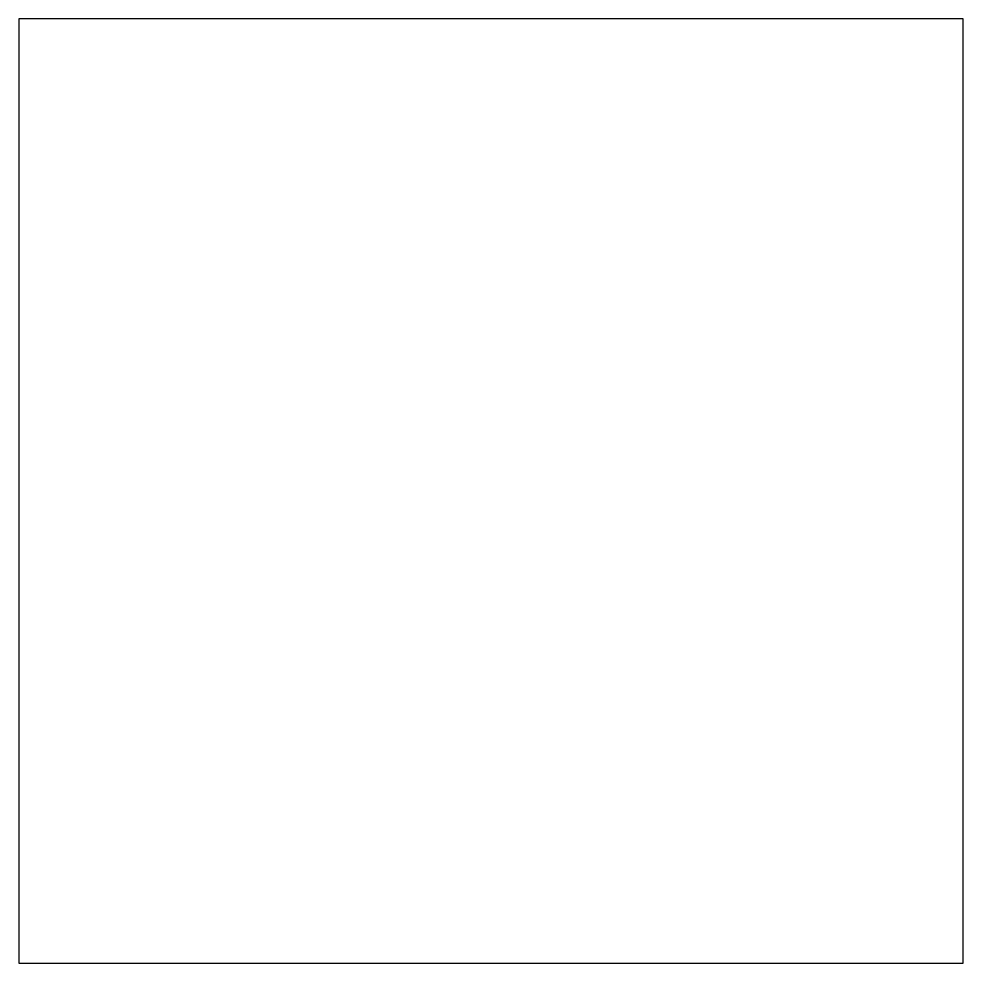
# Model space of a CAD drawing. Header units: metres. Extents: x 0 to 4000, y 0 to 4000.
import ezdxf

# ---------------------------------------------------------------- set-up
doc = ezdxf.new("R2010")
doc.units = ezdxf.units.M
doc.layers.add('1.21-墙体', color=7, linetype='Continuous')

msp = doc.modelspace()

# ---------------------------------------------------------------- linework, layer by layer
at = {"layer": '1.21-墙体'}
msp.add_lwpolyline([(0, 0), (4000, 0), (4000, 4000), (0, 4000), (0, 0)], dxfattribs=at)

doc.saveas('drawing.dxf')
